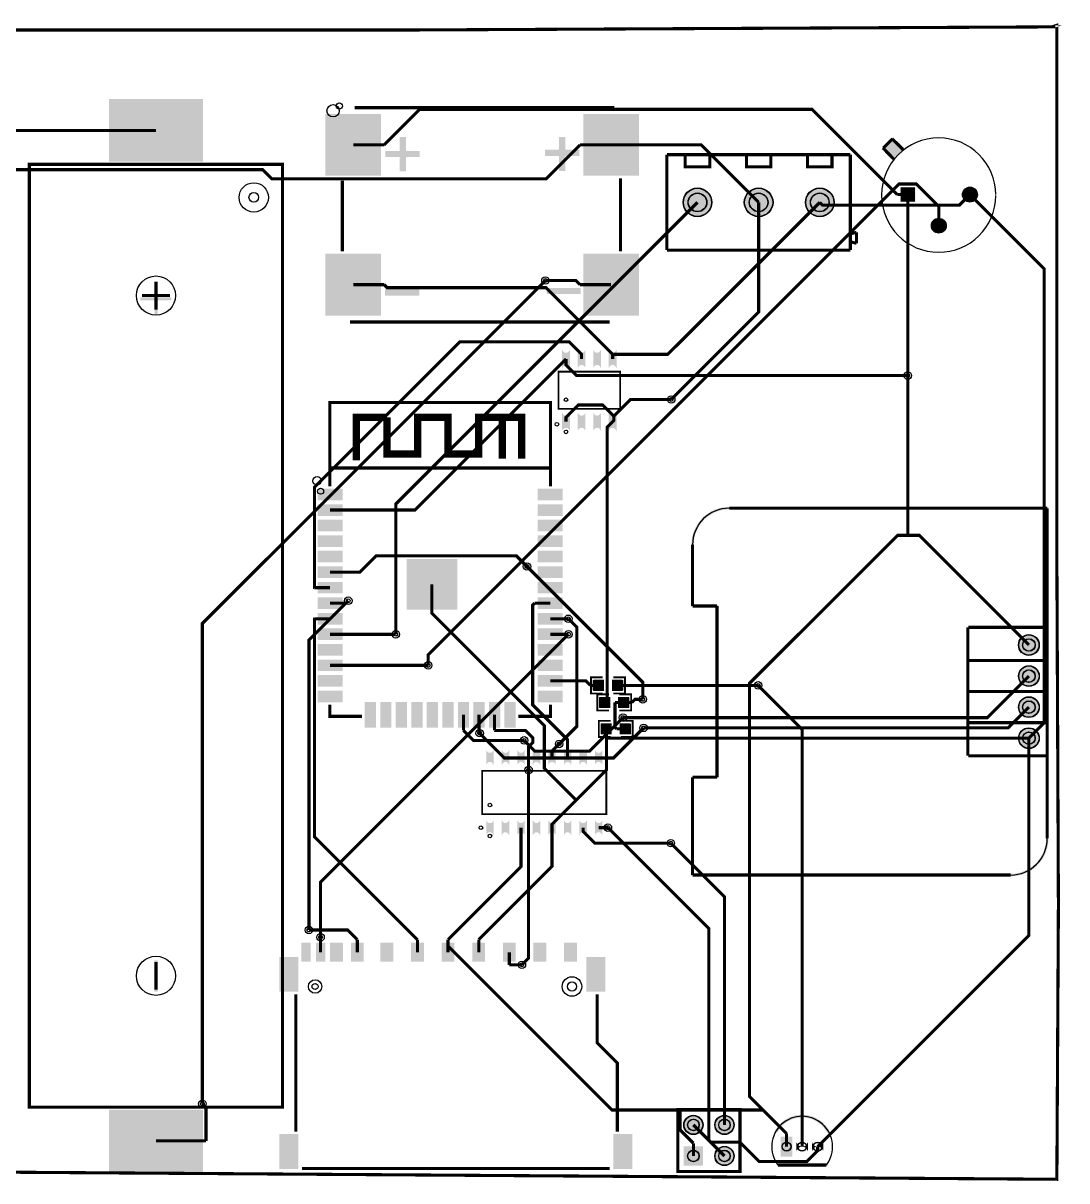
# Model space of a CAD drawing. Header units: millimetres. Extents: x 8 to 180, y -90 to 5.
# Drawn here: x 94.2 to 179.5, y -89.3 to 5.4 of the extents above; entities that cross this region are included whole.
import ezdxf

# ---------------------------------------------------------------- set-up
doc = ezdxf.new("R2010")
doc.units = ezdxf.units.MM
for name, color, linetype, true_color in [('BoardOutLine', 7, 'Continuous', 0xff00ff), ('BottomLayer', 7, 'Continuous', 0x0000ff), ('BottomSolderMaskLayer', 7, 'Continuous', 0xaa00ff), ('Document', 7, 'Continuous', 0xffffff), ('Hole', 7, 'Continuous', 0x222222), ('Multi-Layer', 7, 'Continuous', 0xc0c0c0), ('TopLayer', 7, 'Continuous', 0xff0000), ('TopPasteMaskLayer', 7, 'Continuous', 0x808080), ('TopSilkLayer', 7, 'Continuous', 0xffcc00), ('TopSolderMaskLayer', 7, 'Continuous', 0x800080)]:
    doc.layers.add(name, color=color, linetype=linetype, true_color=true_color)

msp = doc.modelspace()

# ---------------------------------------------------------------- hatches: boundary and pattern name
at = {"layer": 'BottomSolderMaskLayer'}
for points in [[(148.13, -9.271, 1), (150.481, -9.271, 1)], [(153.13, -9.271, 1), (155.481, -9.271, 1)], [(158.13, -9.271, 1), (160.481, -9.271, 1)], [(165.888, -8.026), (167.107, -8.026), (167.107, -9.246), (165.888, -9.246)], [(170.968, -8.636, 1), (172.187, -8.636, 1)], [(168.428, -11.176, 1), (169.647, -11.176, 1)], [(175.552, -45.466, 1), (177.252, -45.466, 1)], [(175.554, -48.006, 1), (177.255, -48.006, 1)], [(175.554, -50.546, 1), (177.255, -50.546, 1)], [(175.554, -53.086, 1), (177.255, -53.086, 1)], [(148.184, -84.709, 1), (149.759, -84.709, 1)], [(150.724, -84.709, 1), (152.299, -84.709, 1)], [(156.116, -85.662), (157.067, -85.662), (157.067, -87.313), (156.116, -87.313)], [(158.337, -86.126, -0.785398), (157.386, -86.126), (157.386, -86.848, -0.785398), (158.337, -86.848)], [(159.607, -86.126, -0.785398), (158.656, -86.126), (158.656, -86.848, -0.785398), (159.607, -86.848)], [(148.184, -86.462), (149.759, -86.462), (149.759, -88.037), (148.184, -88.037)], [(150.724, -87.249, 1), (152.299, -87.249, 1)]]:
    msp.add_hatch(color=256, dxfattribs=at).paths.add_polyline_path(points)
at = {"layer": 'Document'}
for points in [[(124.968, -6.731), (124.968, -3.937), (125.476, -3.937), (125.476, -6.731)], [(137.994, -6.712), (137.994, -3.918), (138.502, -3.918), (138.502, -6.712)], [(164.517, -4.916), (164.567, -4.866), (165.227, -4.206), (165.247, -4.206), (166.057, -5.016), (166.057, -5.026), (165.297, -5.786)], [(123.786, -5.063), (126.58, -5.063), (126.58, -5.571), (123.786, -5.571)], [(136.838, -4.966), (139.632, -4.966), (139.632, -5.474), (136.838, -5.474)], [(105.167, -15.873), (104.913, -15.873), (104.913, -18.413), (105.167, -18.413)], [(106.289, -17.277), (106.289, -17.023), (103.749, -17.023), (103.749, -17.277)], [(123.757, -16.396), (126.551, -16.396), (126.551, -16.904), (123.757, -16.904)], [(136.965, -16.269), (139.759, -16.269), (139.759, -16.777), (136.965, -16.777)], [(177.904, -34.176), (151.903, -34.176), (151.824, -34.177), (151.744, -34.18), (151.664, -34.185), (151.585, -34.193), (151.505, -34.202), (151.426, -34.213), (151.348, -34.226), (151.269, -34.242), (151.191, -34.259), (151.114, -34.278), (151.037, -34.3), (150.961, -34.323), (150.885, -34.348), (150.81, -34.375), (150.735, -34.404), (150.662, -34.436), (150.589, -34.468), (150.517, -34.503), (150.446, -34.54), (150.376, -34.578), (150.307, -34.618), (150.24, -34.66), (150.173, -34.704), (150.107, -34.75), (150.043, -34.797), (149.979, -34.845), (149.918, -34.896), (149.857, -34.948), (149.798, -35.001), (149.74, -35.056), (149.683, -35.112), (149.628, -35.17), (149.575, -35.23), (149.523, -35.29), (149.473, -35.352), (149.424, -35.415), (149.377, -35.48), (149.331, -35.546), (149.288, -35.612), (149.246, -35.68), (149.205, -35.749), (149.167, -35.819), (149.13, -35.89), (149.096, -35.962), (149.063, -36.035), (149.032, -36.108), (149.003, -36.183), (148.975, -36.258), (148.95, -36.333), (148.927, -36.41), (148.906, -36.487), (148.886, -36.564), (148.869, -36.642), (148.854, -36.72), (148.84, -36.799), (148.829, -36.878), (148.82, -36.957), (148.813, -37.037), (148.807, -37.117), (148.804, -37.196), (148.803, -37.276), (148.803, -42.276), (148.804, -42.29), (148.807, -42.304), (148.812, -42.318), (148.819, -42.33), (148.828, -42.342), (148.838, -42.352), (148.849, -42.36), (148.862, -42.367), (148.875, -42.372), (148.889, -42.375), (148.903, -42.376), (150.803, -42.376), (150.803, -56.176), (148.903, -56.176), (148.889, -56.177), (148.875, -56.18), (148.862, -56.185), (148.849, -56.192), (148.838, -56.201), (148.828, -56.211), (148.819, -56.222), (148.812, -56.235), (148.807, -56.248), (148.804, -56.262), (148.803, -56.276), (148.803, -64.276), (148.804, -64.29), (148.807, -64.304), (148.812, -64.318), (148.819, -64.33), (148.828, -64.342), (148.838, -64.352), (148.849, -64.36), (148.862, -64.367), (148.875, -64.372), (148.889, -64.375), (148.903, -64.376), (174.403, -64.376), (174.403, -64.176), (149.053, -64.176), (149.042, -64.175), (149.032, -64.171), (149.022, -64.165), (149.014, -64.157), (149.008, -64.148), (149.005, -64.137), (149.003, -64.126), (149.003, -56.426), (149.005, -56.415), (149.008, -56.404), (149.014, -56.395), (149.022, -56.387), (149.032, -56.381), (149.042, -56.377), (149.053, -56.376), (150.903, -56.376), (150.918, -56.375), (150.932, -56.372), (150.945, -56.367), (150.957, -56.36), (150.969, -56.352), (150.979, -56.342), (150.987, -56.33), (150.994, -56.318), (150.999, -56.304), (151.002, -56.29), (151.003, -56.276), (151.003, -42.326), (151.002, -42.308), (150.999, -42.29), (150.994, -42.273), (150.986, -42.256), (150.977, -42.241), (150.966, -42.227), (150.953, -42.214), (150.939, -42.203), (150.923, -42.193), (150.907, -42.186), (150.889, -42.18), (150.871, -42.177), (150.853, -42.176), (149.053, -42.176), (149.042, -42.175), (149.032, -42.171), (149.022, -42.165), (149.014, -42.157), (149.008, -42.148), (149.005, -42.137), (149.003, -42.126), (149.003, -37.276), (149.004, -37.199), (149.007, -37.122), (149.013, -37.045), (149.02, -36.968), (149.029, -36.891), (149.04, -36.815), (149.054, -36.739), (149.069, -36.663), (149.086, -36.588), (149.106, -36.513), (149.127, -36.439), (149.15, -36.365), (149.175, -36.292), (149.202, -36.22), (149.232, -36.149), (149.263, -36.078), (149.295, -36.008), (149.33, -35.939), (149.367, -35.871), (149.405, -35.804), (149.445, -35.738), (149.487, -35.673), (149.53, -35.609), (149.575, -35.547), (149.622, -35.485), (149.671, -35.425), (149.721, -35.366), (149.773, -35.309), (149.826, -35.253), (149.88, -35.198), (149.936, -35.145), (149.994, -35.094), (150.052, -35.044), (150.113, -34.995), (150.174, -34.948), (150.236, -34.903), (150.3, -34.859), (150.365, -34.818), (150.431, -34.778), (150.498, -34.739), (150.566, -34.703), (150.635, -34.668), (150.705, -34.635), (150.776, -34.604), (150.847, -34.575), (150.92, -34.548), (150.993, -34.523), (151.066, -34.5), (151.14, -34.478), (151.215, -34.459), (151.29, -34.442), (151.366, -34.426), (151.442, -34.413), (151.518, -34.402), (151.595, -34.393), (151.672, -34.385), (151.749, -34.38), (151.826, -34.377), (151.903, -34.376), (177.904, -34.376)], [(178.003, -34.426), (177.803, -34.426), (177.803, -61.276), (177.802, -61.353), (177.799, -61.43), (177.794, -61.507), (177.787, -61.584), (177.778, -61.661), (177.766, -61.737), (177.753, -61.813), (177.738, -61.889), (177.72, -61.964), (177.701, -62.039), (177.68, -62.113), (177.657, -62.187), (177.631, -62.26), (177.604, -62.332), (177.575, -62.404), (177.544, -62.474), (177.511, -62.544), (177.477, -62.613), (177.44, -62.681), (177.402, -62.748), (177.362, -62.814), (177.32, -62.879), (177.276, -62.943), (177.231, -63.006), (177.184, -63.067), (177.136, -63.127), (177.086, -63.186), (177.034, -63.243), (176.981, -63.299), (176.926, -63.354), (176.87, -63.407), (176.813, -63.459), (176.754, -63.509), (176.694, -63.557), (176.633, -63.604), (176.57, -63.649), (176.506, -63.693), (176.442, -63.735), (176.376, -63.775), (176.309, -63.813), (176.241, -63.849), (176.172, -63.884), (176.102, -63.917), (176.031, -63.948), (175.959, -63.977), (175.887, -64.004), (175.814, -64.029), (175.741, -64.053), (175.666, -64.074), (175.592, -64.093), (175.516, -64.111), (175.441, -64.126), (175.365, -64.139), (175.288, -64.15), (175.212, -64.16), (175.135, -64.167), (175.058, -64.172), (174.981, -64.175), (174.903, -64.176), (174.903, -64.376), (174.983, -64.375), (175.063, -64.372), (175.143, -64.367), (175.222, -64.36), (175.301, -64.35), (175.38, -64.339), (175.459, -64.326), (175.537, -64.311), (175.615, -64.293), (175.693, -64.274), (175.77, -64.253), (175.846, -64.229), (175.922, -64.204), (175.997, -64.177), (176.071, -64.148), (176.145, -64.117), (176.217, -64.084), (176.289, -64.049), (176.36, -64.012), (176.43, -63.974), (176.499, -63.934), (176.567, -63.892), (176.634, -63.848), (176.7, -63.803), (176.764, -63.756), (176.827, -63.707), (176.889, -63.657), (176.95, -63.605), (177.009, -63.551), (177.067, -63.496), (177.123, -63.44), (177.178, -63.382), (177.232, -63.323), (177.284, -63.262), (177.334, -63.2), (177.383, -63.137), (177.43, -63.072), (177.475, -63.007), (177.519, -62.94), (177.561, -62.872), (177.601, -62.803), (177.64, -62.733), (177.676, -62.662), (177.711, -62.59), (177.744, -62.518), (177.775, -62.444), (177.804, -62.37), (177.831, -62.295), (177.857, -62.219), (177.88, -62.143), (177.901, -62.066), (177.92, -61.988), (177.938, -61.91), (177.953, -61.832), (177.966, -61.753), (177.978, -61.674), (177.987, -61.595), (177.994, -61.515), (177.999, -61.436), (178.002, -61.356), (178.003, -61.276), (178.003, -61.226), (178.003, -34.476)], [(105.156, -71.262), (104.902, -71.262), (104.902, -73.802), (105.156, -73.802)], [(155.571, -85.327), (155.825, -85.327), (155.859, -85.267), (155.894, -85.207), (155.931, -85.148), (155.969, -85.091), (156.01, -85.035), (156.052, -84.98), (156.096, -84.926), (156.141, -84.874), (156.188, -84.823), (156.236, -84.773), (156.286, -84.725), (156.337, -84.679), (156.39, -84.634), (156.444, -84.59), (156.499, -84.549), (156.555, -84.509), (156.613, -84.47), (156.672, -84.434), (156.731, -84.399), (156.792, -84.366), (156.854, -84.335), (156.917, -84.306), (156.98, -84.278), (157.045, -84.253), (157.11, -84.229), (157.176, -84.208), (157.242, -84.188), (157.309, -84.171), (157.376, -84.155), (157.444, -84.142), (157.513, -84.131), (157.581, -84.121), (157.65, -84.114), (157.719, -84.109), (157.788, -84.106), (157.857, -84.105), (157.927, -84.106), (157.996, -84.109), (158.065, -84.114), (158.133, -84.121), (158.202, -84.131), (158.27, -84.142), (158.338, -84.155), (158.406, -84.171), (158.473, -84.188), (158.539, -84.208), (158.605, -84.229), (158.67, -84.253), (158.734, -84.278), (158.798, -84.306), (158.861, -84.335), (158.922, -84.366), (158.983, -84.399), (159.043, -84.434), (159.102, -84.47), (159.159, -84.509), (159.216, -84.549), (159.271, -84.59), (159.325, -84.634), (159.378, -84.679), (159.429, -84.725), (159.479, -84.773), (159.527, -84.823), (159.574, -84.874), (159.619, -84.926), (159.663, -84.98), (159.705, -85.035), (159.745, -85.091), (159.784, -85.148), (159.821, -85.207), (159.856, -85.267), (159.889, -85.327), (160.143, -85.327), (160.016, -85.073), (159.977, -85.012), (159.936, -84.953), (159.893, -84.894), (159.848, -84.837), (159.802, -84.781), (159.755, -84.726), (159.705, -84.673), (159.655, -84.621), (159.602, -84.571), (159.549, -84.522), (159.494, -84.475), (159.438, -84.429), (159.38, -84.385), (159.321, -84.342), (159.261, -84.301), (159.2, -84.262), (159.138, -84.225), (159.075, -84.189), (159.011, -84.156), (158.945, -84.124), (158.879, -84.094), (158.813, -84.066), (158.745, -84.04), (158.677, -84.015), (158.608, -83.993), (158.538, -83.973), (158.468, -83.954), (158.397, -83.938), (158.326, -83.924), (158.255, -83.911), (158.183, -83.901), (158.111, -83.893), (158.038, -83.887), (157.966, -83.882), (157.894, -83.88), (157.821, -83.88), (157.749, -83.882), (157.676, -83.887), (157.604, -83.893), (157.532, -83.901), (157.46, -83.911), (157.389, -83.924), (157.317, -83.938), (157.247, -83.954), (157.177, -83.973), (157.107, -83.993), (157.038, -84.015), (156.97, -84.04), (156.902, -84.066), (156.835, -84.094), (156.769, -84.124), (156.704, -84.156), (156.64, -84.189), (156.577, -84.225), (156.514, -84.262), (156.453, -84.301), (156.393, -84.342), (156.335, -84.385), (156.277, -84.429), (156.221, -84.475), (156.166, -84.522), (156.112, -84.571), (156.06, -84.621), (156.009, -84.673), (155.96, -84.726), (155.912, -84.781), (155.866, -84.837), (155.822, -84.894), (155.779, -84.953), (155.738, -85.012), (155.698, -85.073)], [(155.956, -87.884), (159.766, -87.884), (159.766, -88.138), (155.956, -88.138)]]:
    msp.add_hatch(color=256, dxfattribs=at).paths.add_polyline_path(points)
at = {"layer": 'Multi-Layer'}
for points in [[(148.155, -9.271, 1), (150.455, -9.271, 1)], [(153.155, -9.271, 1), (155.455, -9.271, 1)], [(158.155, -9.271, 1), (160.455, -9.271, 1)], [(165.913, -8.052), (167.082, -8.052), (167.082, -9.22), (165.913, -9.22)], [(170.993, -8.636, 1), (172.162, -8.636, 1)], [(168.453, -11.176, 1), (169.622, -11.176, 1)], [(175.577, -45.466, 1), (177.227, -45.466, 1)], [(175.58, -48.006, 1), (177.23, -48.006, 1)], [(175.58, -50.546, 1), (177.23, -50.546, 1)], [(175.58, -53.086, 1), (177.23, -53.086, 1)], [(148.209, -84.709, 1), (149.733, -84.709, 1)], [(150.749, -84.709, 1), (152.273, -84.709, 1)], [(156.141, -85.687), (157.041, -85.687), (157.041, -87.287), (156.141, -87.287)], [(158.311, -86.137, -0.785398), (157.411, -86.137), (157.411, -86.837, -0.785398), (158.311, -86.837)], [(159.581, -86.137, -0.785398), (158.681, -86.137), (158.681, -86.837, -0.785398), (159.581, -86.837)], [(148.209, -86.487), (149.733, -86.487), (149.733, -88.011), (148.209, -88.011)], [(150.749, -87.249, 1), (152.273, -87.249, 1)]]:
    msp.add_hatch(color=256, dxfattribs=at).paths.add_polyline_path(points)
at = {"layer": 'TopLayer'}
for points in [[(101.219, -0.851), (108.839, -0.851), (108.839, -5.931), (101.219, -5.931)], [(118.908, -2.072), (123.408, -2.072), (123.408, -7.072), (118.908, -7.072)], [(139.99, -2.072), (144.49, -2.072), (144.49, -7.072), (139.99, -7.072)], [(118.908, -13.502), (123.408, -13.502), (123.408, -18.502), (118.908, -18.502)], [(139.99, -13.502), (144.49, -13.502), (144.49, -18.502), (139.99, -18.502)], [(138.851, -21.34, -0.785398), (138.263, -21.34), (138.263, -22.797, -0.785398), (138.851, -22.797)], [(140.121, -21.34, -0.785398), (139.533, -21.34), (139.533, -22.797, -0.785398), (140.121, -22.797)], [(141.391, -21.34, -0.785398), (140.803, -21.34), (140.803, -22.797, -0.785398), (141.391, -22.797)], [(142.661, -21.34, -0.785398), (142.073, -21.34), (142.073, -22.797, -0.785398), (142.661, -22.797)], [(138.851, -26.48, -0.785398), (138.263, -26.48), (138.263, -27.937, -0.785398), (138.851, -27.937)], [(140.121, -26.48, -0.785398), (139.533, -26.48), (139.533, -27.937, -0.785398), (140.121, -27.937)], [(141.391, -26.48, -0.785398), (140.803, -26.48), (140.803, -27.937, -0.785398), (141.391, -27.937)], [(142.661, -26.48, -0.785398), (142.073, -26.48), (142.073, -27.937, -0.785398), (142.661, -27.937)], [(118.27, -32.709), (120.27, -32.709), (120.27, -33.609), (118.27, -33.609)], [(136.27, -33.609), (138.27, -33.609), (138.27, -32.709), (136.27, -32.709)], [(118.27, -33.979), (120.27, -33.979), (120.27, -34.879), (118.27, -34.879)], [(136.27, -34.879), (138.27, -34.879), (138.27, -33.979), (136.27, -33.979)], [(118.27, -35.249), (120.27, -35.249), (120.27, -36.149), (118.27, -36.149)], [(136.27, -36.149), (138.27, -36.149), (138.27, -35.249), (136.27, -35.249)], [(118.27, -36.519), (120.27, -36.519), (120.27, -37.419), (118.27, -37.419)], [(136.27, -37.419), (138.27, -37.419), (138.27, -36.519), (136.27, -36.519)], [(118.27, -37.789), (120.27, -37.789), (120.27, -38.689), (118.27, -38.689)], [(136.27, -38.689), (138.27, -38.689), (138.27, -37.789), (136.27, -37.789)], [(125.54, -38.449), (129.64, -38.449), (129.64, -42.549), (125.54, -42.549)], [(118.27, -39.059), (120.27, -39.059), (120.27, -39.959), (118.27, -39.959)], [(136.27, -39.959), (138.27, -39.959), (138.27, -39.059), (136.27, -39.059)], [(118.27, -40.329), (120.27, -40.329), (120.27, -41.229), (118.27, -41.229)], [(136.27, -41.229), (138.27, -41.229), (138.27, -40.329), (136.27, -40.329)], [(118.27, -41.599), (120.27, -41.599), (120.27, -42.499), (118.27, -42.499)], [(136.27, -42.499), (138.27, -42.499), (138.27, -41.599), (136.27, -41.599)], [(118.27, -42.869), (120.27, -42.869), (120.27, -43.769), (118.27, -43.769)], [(136.27, -43.769), (138.27, -43.769), (138.27, -42.869), (136.27, -42.869)], [(118.27, -44.139), (120.27, -44.139), (120.27, -45.039), (118.27, -45.039)], [(136.27, -45.039), (138.27, -45.039), (138.27, -44.139), (136.27, -44.139)], [(118.27, -45.409), (120.27, -45.409), (120.27, -46.309), (118.27, -46.309)], [(136.27, -46.309), (138.27, -46.309), (138.27, -45.409), (136.27, -45.409)], [(118.27, -46.679), (120.27, -46.679), (120.27, -47.579), (118.27, -47.579)], [(136.27, -47.579), (138.27, -47.579), (138.27, -46.679), (136.27, -46.679)], [(118.27, -47.949), (120.27, -47.949), (120.27, -48.849), (118.27, -48.849)], [(136.27, -48.849), (138.27, -48.849), (138.27, -47.949), (136.27, -47.949)], [(118.27, -49.219), (120.27, -49.219), (120.27, -50.119), (118.27, -50.119)], [(136.27, -50.119), (138.27, -50.119), (138.27, -49.219), (136.27, -49.219)], [(141.636, -49.2), (141.636, -48.336), (140.83, -48.336), (140.83, -49.2)], [(142.336, -49.2), (142.336, -48.336), (143.143, -48.336), (143.143, -49.2)], [(123.005, -50.169), (123.005, -52.169), (122.105, -52.169), (122.105, -50.169)], [(124.275, -50.169), (124.275, -52.169), (123.375, -52.169), (123.375, -50.169)], [(125.545, -50.169), (125.545, -52.169), (124.645, -52.169), (124.645, -50.169)], [(126.815, -50.169), (126.815, -52.169), (125.915, -52.169), (125.915, -50.169)], [(128.085, -50.169), (128.085, -52.169), (127.185, -52.169), (127.185, -50.169)], [(128.455, -50.169), (128.455, -52.169), (129.355, -52.169), (129.355, -50.169)], [(129.725, -50.169), (129.725, -52.169), (130.625, -52.169), (130.625, -50.169)], [(130.995, -50.169), (130.995, -52.169), (131.895, -52.169), (131.895, -50.169)], [(132.265, -50.169), (132.265, -52.169), (133.165, -52.169), (133.165, -50.169)], [(133.535, -50.169), (133.535, -52.169), (134.435, -52.169), (134.435, -50.169)], [(142.144, -50.597), (142.144, -49.733), (141.338, -49.733), (141.338, -50.597)], [(142.844, -50.597), (142.844, -49.733), (143.651, -49.733), (143.651, -50.597)], [(142.271, -52.756), (142.271, -51.892), (141.465, -51.892), (141.465, -52.756)], [(142.971, -52.756), (142.971, -51.892), (143.778, -51.892), (143.778, -52.756)], [(132.614, -54.066, -0.785398), (132.054, -54.066), (132.054, -55.251, -0.785398), (132.614, -55.251)], [(133.884, -54.066, -0.785398), (133.324, -54.066), (133.324, -55.251, -0.785398), (133.884, -55.251)], [(135.154, -54.066, -0.785398), (134.594, -54.066), (134.594, -55.251, -0.785398), (135.154, -55.251)], [(136.424, -54.066, -0.785398), (135.864, -54.066), (135.864, -55.251, -0.785398), (136.424, -55.251)], [(137.694, -54.066, -0.785398), (137.134, -54.066), (137.134, -55.251, -0.785398), (137.694, -55.251)], [(138.964, -54.066, -0.785398), (138.404, -54.066), (138.404, -55.251, -0.785398), (138.964, -55.251)], [(140.234, -54.066, -0.785398), (139.674, -54.066), (139.674, -55.251, -0.785398), (140.234, -55.251)], [(141.504, -54.066, -0.785398), (140.944, -54.066), (140.944, -55.251, -0.785398), (141.504, -55.251)], [(132.614, -59.811, -0.785398), (132.054, -59.811), (132.054, -60.996, -0.785398), (132.614, -60.996)], [(133.884, -59.811, -0.785398), (133.324, -59.811), (133.324, -60.996, -0.785398), (133.884, -60.996)], [(135.154, -59.811, -0.785398), (134.594, -59.811), (134.594, -60.996, -0.785398), (135.154, -60.996)], [(136.424, -59.811, -0.785398), (135.864, -59.811), (135.864, -60.996, -0.785398), (136.424, -60.996)], [(137.694, -59.811, -0.785398), (137.134, -59.811), (137.134, -60.996, -0.785398), (137.694, -60.996)], [(138.964, -59.811, -0.785398), (138.404, -59.811), (138.404, -60.996, -0.785398), (138.964, -60.996)], [(140.234, -59.811, -0.785398), (139.674, -59.811), (139.674, -60.996, -0.785398), (140.234, -60.996)], [(141.504, -59.811, -0.785398), (140.944, -59.811), (140.944, -60.996, -0.785398), (141.504, -60.996)], [(116.94, -69.84), (117.64, -69.84), (117.64, -71.34), (116.94, -71.34)], [(118.14, -69.84), (118.84, -69.84), (118.84, -71.34), (118.14, -71.34)], [(119.29, -69.84), (120.29, -69.84), (120.29, -71.34), (119.29, -71.34)], [(120.99, -69.84), (121.99, -69.84), (121.99, -71.34), (120.99, -71.34)], [(123.41, -69.84), (124.41, -69.84), (124.41, -71.34), (123.41, -71.34)], [(125.91, -69.84), (126.91, -69.84), (126.91, -71.34), (125.91, -71.34)], [(128.41, -69.84), (129.41, -69.84), (129.41, -71.34), (128.41, -71.34)], [(130.92, -69.84), (131.92, -69.84), (131.92, -71.34), (130.92, -71.34)], [(133.42, -69.84), (134.42, -69.84), (134.42, -71.34), (133.42, -71.34)], [(135.92, -69.84), (136.92, -69.84), (136.92, -71.34), (135.92, -71.34)], [(138.42, -69.84), (139.42, -69.84), (139.42, -71.34), (138.42, -71.34)], [(115.14, -70.99), (116.64, -70.99), (116.64, -73.79), (115.14, -73.79)], [(140.24, -70.99), (141.74, -70.99), (141.74, -73.79), (140.24, -73.79)], [(101.219, -83.477), (108.839, -83.477), (108.839, -88.557), (101.219, -88.557)], [(115.14, -85.49), (116.64, -85.49), (116.64, -88.29), (115.14, -88.29)], [(142.44, -85.49), (143.94, -85.49), (143.94, -88.29), (142.44, -88.29)]]:
    msp.add_hatch(color=256, dxfattribs=at).paths.add_polyline_path(points)
at = {"layer": 'TopPasteMaskLayer'}
for points in [[(101.219, -0.851), (108.839, -0.851), (108.839, -5.931), (101.219, -5.931)], [(118.908, -2.072), (123.408, -2.072), (123.408, -7.072), (118.908, -7.072)], [(139.99, -2.072), (144.49, -2.072), (144.49, -7.072), (139.99, -7.072)], [(118.908, -13.502), (123.408, -13.502), (123.408, -18.502), (118.908, -18.502)], [(139.99, -13.502), (144.49, -13.502), (144.49, -18.502), (139.99, -18.502)], [(138.851, -21.34, -0.785398), (138.263, -21.34), (138.263, -22.797, -0.785398), (138.851, -22.797)], [(140.121, -21.34, -0.785398), (139.533, -21.34), (139.533, -22.797, -0.785398), (140.121, -22.797)], [(141.391, -21.34, -0.785398), (140.803, -21.34), (140.803, -22.797, -0.785398), (141.391, -22.797)], [(142.661, -21.34, -0.785398), (142.073, -21.34), (142.073, -22.797, -0.785398), (142.661, -22.797)], [(138.851, -26.48, -0.785398), (138.263, -26.48), (138.263, -27.937, -0.785398), (138.851, -27.937)], [(140.121, -26.48, -0.785398), (139.533, -26.48), (139.533, -27.937, -0.785398), (140.121, -27.937)], [(141.391, -26.48, -0.785398), (140.803, -26.48), (140.803, -27.937, -0.785398), (141.391, -27.937)], [(142.661, -26.48, -0.785398), (142.073, -26.48), (142.073, -27.937, -0.785398), (142.661, -27.937)], [(118.27, -32.709), (120.27, -32.709), (120.27, -33.609), (118.27, -33.609)], [(136.27, -33.609), (138.27, -33.609), (138.27, -32.709), (136.27, -32.709)], [(118.27, -33.979), (120.27, -33.979), (120.27, -34.879), (118.27, -34.879)], [(136.27, -34.879), (138.27, -34.879), (138.27, -33.979), (136.27, -33.979)], [(118.27, -35.249), (120.27, -35.249), (120.27, -36.149), (118.27, -36.149)], [(136.27, -36.149), (138.27, -36.149), (138.27, -35.249), (136.27, -35.249)], [(118.27, -36.519), (120.27, -36.519), (120.27, -37.419), (118.27, -37.419)], [(136.27, -37.419), (138.27, -37.419), (138.27, -36.519), (136.27, -36.519)], [(118.27, -37.789), (120.27, -37.789), (120.27, -38.689), (118.27, -38.689)], [(136.27, -38.689), (138.27, -38.689), (138.27, -37.789), (136.27, -37.789)], [(125.54, -38.449), (129.64, -38.449), (129.64, -42.549), (125.54, -42.549)], [(118.27, -39.059), (120.27, -39.059), (120.27, -39.959), (118.27, -39.959)], [(136.27, -39.959), (138.27, -39.959), (138.27, -39.059), (136.27, -39.059)], [(118.27, -40.329), (120.27, -40.329), (120.27, -41.229), (118.27, -41.229)], [(136.27, -41.229), (138.27, -41.229), (138.27, -40.329), (136.27, -40.329)], [(118.27, -41.599), (120.27, -41.599), (120.27, -42.499), (118.27, -42.499)], [(136.27, -42.499), (138.27, -42.499), (138.27, -41.599), (136.27, -41.599)], [(118.27, -42.869), (120.27, -42.869), (120.27, -43.769), (118.27, -43.769)], [(136.27, -43.769), (138.27, -43.769), (138.27, -42.869), (136.27, -42.869)], [(118.27, -44.139), (120.27, -44.139), (120.27, -45.039), (118.27, -45.039)], [(136.27, -45.039), (138.27, -45.039), (138.27, -44.139), (136.27, -44.139)], [(118.27, -45.409), (120.27, -45.409), (120.27, -46.309), (118.27, -46.309)], [(136.27, -46.309), (138.27, -46.309), (138.27, -45.409), (136.27, -45.409)], [(118.27, -46.679), (120.27, -46.679), (120.27, -47.579), (118.27, -47.579)], [(136.27, -47.579), (138.27, -47.579), (138.27, -46.679), (136.27, -46.679)], [(118.27, -47.949), (120.27, -47.949), (120.27, -48.849), (118.27, -48.849)], [(136.27, -48.849), (138.27, -48.849), (138.27, -47.949), (136.27, -47.949)], [(118.27, -49.219), (120.27, -49.219), (120.27, -50.119), (118.27, -50.119)], [(136.27, -50.119), (138.27, -50.119), (138.27, -49.219), (136.27, -49.219)], [(140.791, -49.218), (141.591, -49.218), (141.641, -49.168), (141.641, -48.94), (141.271, -48.94), (141.271, -48.61), (141.641, -48.61), (141.641, -48.368), (141.591, -48.318), (140.791, -48.318), (140.741, -48.368), (140.741, -49.168)], [(143.181, -48.318), (142.381, -48.318), (142.331, -48.368), (142.331, -48.596), (142.701, -48.596), (142.701, -48.926), (142.331, -48.926), (142.331, -49.168), (142.381, -49.218), (143.181, -49.218), (143.231, -49.168), (143.231, -48.368)], [(123.005, -50.169), (123.005, -52.169), (122.105, -52.169), (122.105, -50.169)], [(124.275, -50.169), (124.275, -52.169), (123.375, -52.169), (123.375, -50.169)], [(125.545, -50.169), (125.545, -52.169), (124.645, -52.169), (124.645, -50.169)], [(126.815, -50.169), (126.815, -52.169), (125.915, -52.169), (125.915, -50.169)], [(128.085, -50.169), (128.085, -52.169), (127.185, -52.169), (127.185, -50.169)], [(128.455, -50.169), (128.455, -52.169), (129.355, -52.169), (129.355, -50.169)], [(129.725, -50.169), (129.725, -52.169), (130.625, -52.169), (130.625, -50.169)], [(130.995, -50.169), (130.995, -52.169), (131.895, -52.169), (131.895, -50.169)], [(132.265, -50.169), (132.265, -52.169), (133.165, -52.169), (133.165, -50.169)], [(133.535, -50.169), (133.535, -52.169), (134.435, -52.169), (134.435, -50.169)], [(141.299, -50.615), (142.099, -50.615), (142.149, -50.565), (142.149, -50.337), (141.779, -50.337), (141.779, -50.007), (142.149, -50.007), (142.149, -49.765), (142.099, -49.715), (141.299, -49.715), (141.249, -49.765), (141.249, -50.565)], [(143.689, -49.715), (142.889, -49.715), (142.839, -49.765), (142.839, -49.993), (143.209, -49.993), (143.209, -50.323), (142.839, -50.323), (142.839, -50.565), (142.889, -50.615), (143.689, -50.615), (143.739, -50.565), (143.739, -49.765)], [(141.426, -52.774), (142.226, -52.774), (142.276, -52.724), (142.276, -52.496), (141.906, -52.496), (141.906, -52.166), (142.276, -52.166), (142.276, -51.924), (142.226, -51.874), (141.426, -51.874), (141.376, -51.924), (141.376, -52.724)], [(143.816, -51.874), (143.016, -51.874), (142.966, -51.924), (142.966, -52.152), (143.336, -52.152), (143.336, -52.482), (142.966, -52.482), (142.966, -52.724), (143.016, -52.774), (143.816, -52.774), (143.866, -52.724), (143.866, -51.924)], [(132.614, -54.066, -0.785398), (132.054, -54.066), (132.054, -55.251, -0.785398), (132.614, -55.251)], [(133.884, -54.066, -0.785398), (133.324, -54.066), (133.324, -55.251, -0.785398), (133.884, -55.251)], [(135.154, -54.066, -0.785398), (134.594, -54.066), (134.594, -55.251, -0.785398), (135.154, -55.251)], [(136.424, -54.066, -0.785398), (135.864, -54.066), (135.864, -55.251, -0.785398), (136.424, -55.251)], [(137.694, -54.066, -0.785398), (137.134, -54.066), (137.134, -55.251, -0.785398), (137.694, -55.251)], [(138.964, -54.066, -0.785398), (138.404, -54.066), (138.404, -55.251, -0.785398), (138.964, -55.251)], [(140.234, -54.066, -0.785398), (139.674, -54.066), (139.674, -55.251, -0.785398), (140.234, -55.251)], [(141.504, -54.066, -0.785398), (140.944, -54.066), (140.944, -55.251, -0.785398), (141.504, -55.251)], [(132.614, -59.811, -0.785398), (132.054, -59.811), (132.054, -60.996, -0.785398), (132.614, -60.996)], [(133.884, -59.811, -0.785398), (133.324, -59.811), (133.324, -60.996, -0.785398), (133.884, -60.996)], [(135.154, -59.811, -0.785398), (134.594, -59.811), (134.594, -60.996, -0.785398), (135.154, -60.996)], [(136.424, -59.811, -0.785398), (135.864, -59.811), (135.864, -60.996, -0.785398), (136.424, -60.996)], [(137.694, -59.811, -0.785398), (137.134, -59.811), (137.134, -60.996, -0.785398), (137.694, -60.996)], [(138.964, -59.811, -0.785398), (138.404, -59.811), (138.404, -60.996, -0.785398), (138.964, -60.996)], [(140.234, -59.811, -0.785398), (139.674, -59.811), (139.674, -60.996, -0.785398), (140.234, -60.996)], [(141.504, -59.811, -0.785398), (140.944, -59.811), (140.944, -60.996, -0.785398), (141.504, -60.996)], [(116.94, -69.84), (117.64, -69.84), (117.64, -71.34), (116.94, -71.34)], [(118.14, -69.84), (118.84, -69.84), (118.84, -71.34), (118.14, -71.34)], [(119.29, -69.84), (120.29, -69.84), (120.29, -71.34), (119.29, -71.34)], [(120.99, -69.84), (121.99, -69.84), (121.99, -71.34), (120.99, -71.34)], [(123.41, -69.84), (124.41, -69.84), (124.41, -71.34), (123.41, -71.34)], [(125.91, -69.84), (126.91, -69.84), (126.91, -71.34), (125.91, -71.34)], [(128.41, -69.84), (129.41, -69.84), (129.41, -71.34), (128.41, -71.34)], [(130.92, -69.84), (131.92, -69.84), (131.92, -71.34), (130.92, -71.34)], [(133.42, -69.84), (134.42, -69.84), (134.42, -71.34), (133.42, -71.34)], [(135.92, -69.84), (136.92, -69.84), (136.92, -71.34), (135.92, -71.34)], [(138.42, -69.84), (139.42, -69.84), (139.42, -71.34), (138.42, -71.34)], [(115.14, -70.99), (116.64, -70.99), (116.64, -73.79), (115.14, -73.79)], [(140.24, -70.99), (141.74, -70.99), (141.74, -73.79), (140.24, -73.79)], [(101.219, -83.477), (108.839, -83.477), (108.839, -88.557), (101.219, -88.557)], [(115.14, -85.49), (116.64, -85.49), (116.64, -88.29), (115.14, -88.29)], [(142.44, -85.49), (143.94, -85.49), (143.94, -88.29), (142.44, -88.29)]]:
    msp.add_hatch(color=256, dxfattribs=at).paths.add_polyline_path(points)
at = {"layer": 'TopSolderMaskLayer'}
for points in [[(101.194, -0.826), (108.865, -0.826), (108.865, -5.956), (101.194, -5.956)], [(118.883, -2.047), (123.433, -2.047), (123.433, -7.097), (118.883, -7.097)], [(139.965, -2.047), (144.515, -2.047), (144.515, -7.097), (139.965, -7.097)], [(148.13, -9.271, 1), (150.481, -9.271, 1)], [(153.13, -9.271, 1), (155.481, -9.271, 1)], [(158.13, -9.271, 1), (160.481, -9.271, 1)], [(165.888, -8.026), (167.107, -8.026), (167.107, -9.246), (165.888, -9.246)], [(170.968, -8.636, 1), (172.187, -8.636, 1)], [(168.428, -11.176, 1), (169.647, -11.176, 1)], [(118.883, -13.477), (123.433, -13.477), (123.433, -18.527), (118.883, -18.527)], [(139.965, -13.477), (144.515, -13.477), (144.515, -18.527), (139.965, -18.527)], [(138.877, -21.321, -0.785398), (138.238, -21.321), (138.238, -22.815, -0.785398), (138.877, -22.815)], [(140.147, -21.321, -0.785398), (139.508, -21.321), (139.508, -22.815, -0.785398), (140.147, -22.815)], [(141.417, -21.321, -0.785398), (140.778, -21.321), (140.778, -22.815, -0.785398), (141.417, -22.815)], [(142.687, -21.321, -0.785398), (142.048, -21.321), (142.048, -22.815, -0.785398), (142.687, -22.815)], [(138.877, -26.461, -0.785398), (138.238, -26.461), (138.238, -27.955, -0.785398), (138.877, -27.955)], [(140.147, -26.461, -0.785398), (139.508, -26.461), (139.508, -27.955, -0.785398), (140.147, -27.955)], [(141.417, -26.461, -0.785398), (140.778, -26.461), (140.778, -27.955, -0.785398), (141.417, -27.955)], [(142.687, -26.461, -0.785398), (142.048, -26.461), (142.048, -27.955, -0.785398), (142.687, -27.955)], [(118.245, -32.684), (120.295, -32.684), (120.295, -33.634), (118.245, -33.634)], [(136.245, -33.634), (138.295, -33.634), (138.295, -32.684), (136.245, -32.684)], [(118.245, -33.954), (120.295, -33.954), (120.295, -34.904), (118.245, -34.904)], [(136.245, -34.904), (138.295, -34.904), (138.295, -33.954), (136.245, -33.954)], [(118.245, -35.224), (120.295, -35.224), (120.295, -36.174), (118.245, -36.174)], [(136.245, -36.174), (138.295, -36.174), (138.295, -35.224), (136.245, -35.224)], [(118.245, -36.494), (120.295, -36.494), (120.295, -37.444), (118.245, -37.444)], [(136.245, -37.444), (138.295, -37.444), (138.295, -36.494), (136.245, -36.494)], [(118.245, -37.764), (120.295, -37.764), (120.295, -38.714), (118.245, -38.714)], [(136.245, -38.714), (138.295, -38.714), (138.295, -37.764), (136.245, -37.764)], [(125.515, -38.424), (129.665, -38.424), (129.665, -42.574), (125.515, -42.574)], [(118.245, -39.034), (120.295, -39.034), (120.295, -39.984), (118.245, -39.984)], [(136.245, -39.984), (138.295, -39.984), (138.295, -39.034), (136.245, -39.034)], [(118.245, -40.304), (120.295, -40.304), (120.295, -41.254), (118.245, -41.254)], [(136.245, -41.254), (138.295, -41.254), (138.295, -40.304), (136.245, -40.304)], [(118.245, -41.574), (120.295, -41.574), (120.295, -42.524), (118.245, -42.524)], [(136.245, -42.524), (138.295, -42.524), (138.295, -41.574), (136.245, -41.574)], [(118.245, -42.844), (120.295, -42.844), (120.295, -43.794), (118.245, -43.794)], [(136.245, -43.794), (138.295, -43.794), (138.295, -42.844), (136.245, -42.844)], [(118.245, -44.114), (120.295, -44.114), (120.295, -45.064), (118.245, -45.064)], [(136.245, -45.064), (138.295, -45.064), (138.295, -44.114), (136.245, -44.114)], [(118.245, -45.384), (120.295, -45.384), (120.295, -46.334), (118.245, -46.334)], [(136.245, -46.334), (138.295, -46.334), (138.295, -45.384), (136.245, -45.384)], [(175.552, -45.466, 1), (177.252, -45.466, 1)], [(118.245, -46.654), (120.295, -46.654), (120.295, -47.604), (118.245, -47.604)], [(136.245, -47.604), (138.295, -47.604), (138.295, -46.654), (136.245, -46.654)], [(175.554, -48.006, 1), (177.255, -48.006, 1)], [(118.245, -47.924), (120.295, -47.924), (120.295, -48.874), (118.245, -48.874)], [(136.245, -48.874), (138.295, -48.874), (138.295, -47.924), (136.245, -47.924)], [(118.245, -49.194), (120.295, -49.194), (120.295, -50.144), (118.245, -50.144)], [(136.245, -50.144), (138.295, -50.144), (138.295, -49.194), (136.245, -49.194)], [(141.662, -49.226), (141.662, -48.311), (140.804, -48.311), (140.804, -49.226)], [(142.311, -49.226), (142.311, -48.311), (143.168, -48.311), (143.168, -49.226)], [(123.017, -50.114), (123.017, -52.225), (122.094, -52.225), (122.094, -50.114)], [(124.287, -50.114), (124.287, -52.225), (123.364, -52.225), (123.364, -50.114)], [(125.557, -50.114), (125.557, -52.225), (124.634, -52.225), (124.634, -50.114)], [(126.827, -50.114), (126.827, -52.225), (125.904, -52.225), (125.904, -50.114)], [(128.097, -50.114), (128.097, -52.225), (127.174, -52.225), (127.174, -50.114)], [(128.444, -50.114), (128.444, -52.225), (129.367, -52.225), (129.367, -50.114)], [(129.714, -50.114), (129.714, -52.225), (130.637, -52.225), (130.637, -50.114)], [(130.984, -50.114), (130.984, -52.225), (131.907, -52.225), (131.907, -50.114)], [(132.254, -50.114), (132.254, -52.225), (133.177, -52.225), (133.177, -50.114)], [(133.524, -50.114), (133.524, -52.225), (134.447, -52.225), (134.447, -50.114)], [(142.17, -50.623), (142.17, -49.708), (141.312, -49.708), (141.312, -50.623)], [(142.819, -50.623), (142.819, -49.708), (143.676, -49.708), (143.676, -50.623)], [(175.554, -50.546, 1), (177.255, -50.546, 1)], [(142.297, -52.782), (142.297, -51.867), (141.439, -51.867), (141.439, -52.782)], [(142.946, -52.782), (142.946, -51.867), (143.803, -51.867), (143.803, -52.782)], [(175.554, -53.086, 1), (177.255, -53.086, 1)], [(132.64, -54.049, -0.785398), (132.029, -54.049), (132.029, -55.268, -0.785398), (132.64, -55.268)], [(133.91, -54.049, -0.785398), (133.299, -54.049), (133.299, -55.268, -0.785398), (133.91, -55.268)], [(135.18, -54.049, -0.785398), (134.569, -54.049), (134.569, -55.268, -0.785398), (135.18, -55.268)], [(136.45, -54.049, -0.785398), (135.839, -54.049), (135.839, -55.268, -0.785398), (136.45, -55.268)], [(137.72, -54.049, -0.785398), (137.109, -54.049), (137.109, -55.268, -0.785398), (137.72, -55.268)], [(138.99, -54.049, -0.785398), (138.379, -54.049), (138.379, -55.268, -0.785398), (138.99, -55.268)], [(140.26, -54.049, -0.785398), (139.649, -54.049), (139.649, -55.268, -0.785398), (140.26, -55.268)], [(141.53, -54.049, -0.785398), (140.919, -54.049), (140.919, -55.268, -0.785398), (141.53, -55.268)], [(132.64, -59.794, -0.785398), (132.029, -59.794), (132.029, -61.013, -0.785398), (132.64, -61.013)], [(133.91, -59.794, -0.785398), (133.299, -59.794), (133.299, -61.013, -0.785398), (133.91, -61.013)], [(135.18, -59.794, -0.785398), (134.569, -59.794), (134.569, -61.013, -0.785398), (135.18, -61.013)], [(136.45, -59.794, -0.785398), (135.839, -59.794), (135.839, -61.013, -0.785398), (136.45, -61.013)], [(137.72, -59.794, -0.785398), (137.109, -59.794), (137.109, -61.013, -0.785398), (137.72, -61.013)], [(138.99, -59.794, -0.785398), (138.379, -59.794), (138.379, -61.013, -0.785398), (138.99, -61.013)], [(140.26, -59.794, -0.785398), (139.649, -59.794), (139.649, -61.013, -0.785398), (140.26, -61.013)], [(141.53, -59.794, -0.785398), (140.919, -59.794), (140.919, -61.013, -0.785398), (141.53, -61.013)], [(116.915, -69.815), (117.665, -69.815), (117.665, -71.365), (116.915, -71.365)], [(118.115, -69.815), (118.865, -69.815), (118.865, -71.365), (118.115, -71.365)], [(119.265, -69.815), (120.315, -69.815), (120.315, -71.365), (119.265, -71.365)], [(120.965, -69.815), (122.015, -69.815), (122.015, -71.365), (120.965, -71.365)], [(123.385, -69.815), (124.435, -69.815), (124.435, -71.365), (123.385, -71.365)], [(125.885, -69.815), (126.935, -69.815), (126.935, -71.365), (125.885, -71.365)], [(128.385, -69.815), (129.435, -69.815), (129.435, -71.365), (128.385, -71.365)], [(130.895, -69.815), (131.945, -69.815), (131.945, -71.365), (130.895, -71.365)], [(133.395, -69.815), (134.445, -69.815), (134.445, -71.365), (133.395, -71.365)], [(135.895, -69.815), (136.945, -69.815), (136.945, -71.365), (135.895, -71.365)], [(138.395, -69.815), (139.445, -69.815), (139.445, -71.365), (138.395, -71.365)], [(115.115, -70.965), (116.665, -70.965), (116.665, -73.815), (115.115, -73.815)], [(140.215, -70.965), (141.765, -70.965), (141.765, -73.815), (140.215, -73.815)], [(101.194, -83.452), (108.865, -83.452), (108.865, -88.583), (101.194, -88.583)], [(148.184, -84.709, 1), (149.759, -84.709, 1)], [(150.724, -84.709, 1), (152.299, -84.709, 1)], [(115.115, -85.465), (116.665, -85.465), (116.665, -88.315), (115.115, -88.315)], [(142.415, -85.465), (143.965, -85.465), (143.965, -88.315), (142.415, -88.315)], [(156.116, -85.662), (157.067, -85.662), (157.067, -87.313), (156.116, -87.313)], [(158.337, -86.126, -0.785398), (157.386, -86.126), (157.386, -86.848, -0.785398), (158.337, -86.848)], [(159.607, -86.126, -0.785398), (158.656, -86.126), (158.656, -86.848, -0.785398), (159.607, -86.848)], [(148.184, -86.462), (149.759, -86.462), (149.759, -88.037), (148.184, -88.037)], [(150.724, -87.249, 1), (152.299, -87.249, 1)]]:
    msp.add_hatch(color=256, dxfattribs=at).paths.add_polyline_path(points)

# ---------------------------------------------------------------- linework, layer by layer
at = {"layer": 'BoardOutLine', "const_width": 0.254}
msp.add_lwpolyline([(8.509, 4.826), (126.238, 4.826), (178.562, 5.08), (178.308, 5.08), (178.689, 5.207), (178.689, -38.354), (178.816, -66.675), (178.689, -89.154), (8.001, -88.001), (8.509, 4.699)], dxfattribs=at)
at = {"layer": 'BottomLayer', "const_width": 0.254}
for points in [[(169.037, -11.176), (169.037, -9.605), (167.203, -7.771), (165.781, -7.771), (127.29, -46.262), (127.29, -47.129)], [(166.497, -23.437), (166.497, -8.636)], [(171.577, -8.636), (177.659, -14.718), (177.659, -51.831), (176.405, -53.086)], [(149.305, -9.271), (124.637, -33.939), (124.637, -44.589)], [(154.305, -9.271), (154.305, -18.243), (147.159, -25.389)], [(136.872, -15.658), (108.823, -43.707), (108.823, -82.983)], [(166.497, -36.501), (166.497, -23.437)], [(166.497, -36.501), (165.66, -36.501), (153.563, -48.597), (153.563, -82.379), (156.591, -85.407)], [(176.402, -45.466), (167.437, -36.501), (166.497, -36.501)], [(144.834, -49.906), (144.834, -48.515), (135.364, -39.045)], [(120.754, -41.845), (117.539, -45.059), (117.539, -68.77)], [(137.998, -53.557), (139.445, -52.11), (139.445, -44.018), (138.746, -43.319)], [(118.49, -69.362), (118.49, -64.856), (138.758, -44.589)], [(157.861, -86.487), (157.861, -52.362), (154.267, -48.768)], [(143.219, -51.404), (140.469, -54.154), (136.019, -54.154), (135.131, -53.266)], [(144.897, -52.245), (142.436, -54.706), (133.523, -54.706), (131.498, -52.68)], [(176.405, -53.086), (176.405, -69.214), (159.131, -86.487)], [(135.496, -55.69), (135.496, -71.074), (134.95, -71.62)], [(151.511, -87.249), (150.241, -85.979), (150.241, -68.662), (141.983, -60.404)], [(151.511, -84.709), (151.511, -66.059), (147.125, -61.673)], [(156.591, -86.487), (156.591, -85.407)]]:
    msp.add_lwpolyline(points, dxfattribs=at)
at = {"layer": 'BottomSolderMaskLayer'}
for centre, radius in [((149.305, -9.271), 1.175), ((149.305, -9.271), 0.767), ((154.305, -9.271), 1.175), ((154.305, -9.271), 0.767), ((159.305, -9.271), 1.175), ((159.305, -9.271), 0.767), ((166.497, -8.636), 0.371), ((171.577, -8.636), 0.61), ((171.577, -8.636), 0.371), ((169.037, -11.176), 0.61), ((169.037, -11.176), 0.371), ((176.402, -45.466), 0.85), ((176.402, -45.466), 0.515), ((176.405, -48.006), 0.85), ((176.405, -48.006), 0.515), ((176.405, -50.546), 0.85), ((176.405, -50.546), 0.515), ((176.405, -53.086), 0.85), ((176.405, -53.086), 0.515), ((148.971, -84.709), 0.787), ((148.971, -84.709), 0.472), ((151.511, -84.709), 0.787), ((151.511, -84.709), 0.472), ((156.591, -86.487), 0.37), ((157.861, -86.487), 0.37), ((159.131, -86.487), 0.37), ((148.971, -87.249), 0.472), ((151.511, -87.249), 0.787), ((151.511, -87.249), 0.472)]:
    msp.add_circle(centre, radius, dxfattribs=at)
at = {"layer": 'Document', "const_width": 0.254}
for points in [[(148.307, -5.371), (148.307, -6.371), (150.307, -6.371), (150.307, -5.371)], [(153.307, -5.371), (153.307, -6.371), (155.307, -6.371), (155.307, -5.371)], [(158.307, -5.371), (158.307, -6.371), (160.307, -6.371), (160.307, -5.371)], [(162.305, -11.72), (161.805, -11.841)], [(162.305, -11.72), (162.305, -12.62)], [(162.305, -12.62), (161.805, -12.491)]]:
    msp.add_lwpolyline(points, dxfattribs=at)
at = {"layer": 'Document'}
for centre, radius in [((119.507, -1.778), 0.5), ((113.029, -8.864), 0.393), ((138.557, -28.038), 0.15), ((118.49, -32.887), 0.25), ((132.334, -61.081), 0.15), ((118.04, -73.39), 0.25), ((139.04, -73.39), 0.375)]:
    msp.add_circle(centre, radius, dxfattribs=at)
at = {"layer": 'Hole'}
for centre in [(136.872, -15.658), (166.497, -23.437), (147.159, -25.389), (135.364, -39.045), (120.754, -41.845), (138.746, -43.319), (124.637, -44.589), (138.758, -44.589), (127.29, -47.129), (154.267, -48.768), (144.834, -49.906), (143.219, -51.404), (131.498, -52.68), (144.897, -52.245), (135.131, -53.266), (137.998, -53.557), (135.496, -55.69), (141.983, -60.404), (147.125, -61.673), (117.539, -68.77), (118.49, -69.362), (134.95, -71.62), (108.823, -82.983)]:
    msp.add_circle(centre, 0.152, dxfattribs=at)
at = {"layer": 'Multi-Layer'}
for centre, radius in [((113.029, -8.864), 1.2), ((149.305, -9.271), 1.15), ((154.305, -9.271), 1.15), ((159.305, -9.271), 1.15), ((166.497, -8.636), 0.356), ((171.577, -8.636), 0.584), ((171.577, -8.636), 0.356), ((149.305, -9.271), 0.75), ((154.305, -9.271), 0.75), ((159.305, -9.271), 0.75), ((169.037, -11.176), 0.584), ((169.037, -11.176), 0.356), ((136.872, -15.658), 0.305), ((166.497, -23.437), 0.305), ((147.159, -25.389), 0.305), ((135.364, -39.045), 0.305), ((120.754, -41.845), 0.305), ((138.746, -43.319), 0.305), ((124.637, -44.589), 0.305), ((138.758, -44.589), 0.305), ((176.402, -45.466), 0.825), ((176.402, -45.466), 0.5), ((127.29, -47.129), 0.305), ((176.405, -48.006), 0.825), ((176.405, -48.006), 0.5), ((154.267, -48.768), 0.305), ((144.834, -49.906), 0.305), ((176.405, -50.546), 0.825), ((176.405, -50.546), 0.5), ((143.219, -51.404), 0.305), ((144.897, -52.245), 0.305), ((131.498, -52.68), 0.305), ((135.131, -53.266), 0.305), ((176.405, -53.086), 0.825), ((176.405, -53.086), 0.5), ((137.998, -53.557), 0.305), ((135.496, -55.69), 0.305), ((141.983, -60.404), 0.305), ((147.125, -61.673), 0.305), ((117.539, -68.77), 0.305), ((118.49, -69.362), 0.305), ((134.95, -71.62), 0.305), ((118.04, -73.39), 0.55), ((139.04, -73.39), 0.8), ((108.823, -82.983), 0.305), ((148.971, -84.709), 0.762), ((148.971, -84.709), 0.457), ((151.511, -84.709), 0.762), ((151.511, -84.709), 0.457), ((156.591, -86.487), 0.35), ((157.861, -86.487), 0.35), ((159.131, -86.487), 0.35), ((148.971, -87.249), 0.457), ((151.511, -87.249), 0.762), ((151.511, -87.249), 0.457)]:
    msp.add_circle(centre, radius, dxfattribs=at)
at = {"layer": 'TopLayer', "const_width": 0.254}
for points in [[(123.688, -4.572), (126.595, -1.665), (158.663, -1.665), (165.633, -8.636)], [(23.14, -3.01), (26.723, -6.593), (113.75, -6.593), (114.51, -7.353), (136.93, -7.353), (139.711, -4.572)], [(105.029, -3.391), (87.529, -3.391), (87.402, -3.518)], [(121.158, -4.572), (123.688, -4.572)], [(140.976, -4.572), (139.711, -4.572)], [(140.976, -4.572), (142.24, -4.572)], [(142.24, -4.572), (149.606, -4.572), (154.305, -9.271)], [(171.577, -8.636), (170.712, -9.501), (159.535, -9.501), (159.305, -9.271)], [(166.497, -8.636), (165.633, -8.636)], [(159.305, -9.271), (146.881, -21.695), (142.367, -21.695)], [(121.158, -16.002), (123.688, -16.002)], [(123.688, -16.002), (123.929, -16.244), (136.916, -16.244), (142.367, -21.695)], [(136.872, -15.658), (139.367, -15.658), (139.711, -16.002)], [(142.24, -16.002), (139.711, -16.002)], [(139.827, -22.068), (139.827, -21.679), (138.833, -20.684), (129.875, -20.684), (117.989, -32.569), (117.989, -40.778), (117.991, -40.779)], [(142.367, -21.695), (142.367, -22.068)], [(119.27, -34.429), (126.196, -34.429), (138.557, -22.068)], [(138.557, -22.068), (138.557, -22.573), (139.421, -23.437), (166.497, -23.437)], [(147.159, -25.389), (143.835, -25.389), (142.463, -26.761)], [(138.557, -27.208), (138.557, -26.841), (139.559, -25.839), (141.541, -25.839), (142.463, -26.761)], [(141.741, -50.165), (141.917, -49.989), (141.917, -27.658), (142.367, -27.208)], [(142.463, -26.761), (142.463, -27.113), (142.367, -27.208)], [(119.27, -39.509), (121.693, -39.509), (123.034, -38.168), (134.487, -38.168), (135.364, -39.045)], [(119.27, -40.779), (117.991, -40.779)], [(127.59, -40.499), (127.59, -42.868), (136.779, -52.057), (136.779, -55.555), (139.377, -58.153)], [(119.27, -42.049), (120.55, -42.049)], [(120.754, -41.845), (120.55, -42.049)], [(138.684, -54.659), (138.684, -53.211), (135.826, -50.353), (135.826, -42.213), (135.991, -42.049)], [(137.27, -42.049), (135.991, -42.049)], [(126.41, -69.56), (117.989, -61.139), (117.989, -43.32), (117.991, -43.319)], [(119.27, -43.319), (117.991, -43.319)], [(137.27, -43.319), (138.55, -43.319)], [(138.55, -43.319), (138.746, -43.319)], [(119.27, -44.589), (124.637, -44.589)], [(137.27, -44.589), (138.55, -44.589)], [(138.55, -44.589), (138.758, -44.589)], [(127.29, -47.129), (119.27, -47.129)], [(137.27, -48.399), (140.181, -48.399), (140.55, -48.768)], [(143.219, -51.404), (173.007, -51.404), (176.405, -48.006)], [(141.233, -48.768), (140.55, -48.768)], [(154.267, -48.768), (142.74, -48.768)], [(143.248, -50.165), (142.565, -50.165)], [(142.565, -50.165), (142.565, -52.197), (142.692, -52.324)], [(143.248, -50.165), (143.93, -50.165)], [(144.834, -49.906), (144.19, -49.906), (143.93, -50.165)], [(130.175, -51.169), (130.175, -52.449)], [(131.445, -51.169), (131.445, -52.628), (131.498, -52.68)], [(132.715, -51.169), (132.715, -52.449)], [(144.897, -52.245), (174.706, -52.245), (176.405, -50.546)], [(130.175, -52.449), (130.993, -53.266), (135.131, -53.266)], [(135.496, -55.69), (135.496, -53.792), (135.84, -53.448), (135.84, -53.062), (135.229, -52.45), (132.717, -52.45), (132.715, -52.449)], [(139.377, -58.153), (141.868, -55.662), (141.868, -53.086)], [(141.868, -53.086), (141.868, -52.324)], [(176.405, -53.086), (141.868, -53.086)], [(143.375, -52.324), (142.692, -52.324)], [(137.998, -53.557), (137.414, -54.14), (137.414, -54.659)], [(137.414, -60.404), (137.414, -60.116), (139.377, -58.153)], [(128.91, -69.56), (134.874, -63.596), (134.874, -60.404)], [(131.42, -69.56), (137.414, -63.566), (137.414, -60.404)], [(139.954, -60.404), (139.954, -60.71), (140.917, -61.673), (147.125, -61.673)], [(141.224, -60.404), (141.983, -60.404)], [(121.49, -69.56), (120.7, -68.77), (117.539, -68.77)], [(118.49, -69.362), (118.49, -70.59)], [(121.49, -70.59), (121.49, -69.56)], [(126.41, -70.59), (126.41, -69.56)], [(128.91, -70.075), (128.91, -69.56)], [(128.91, -70.59), (128.91, -70.075)], [(128.91, -70.075), (142.325, -83.489), (147.883, -83.489)], [(131.42, -70.59), (131.42, -69.56)], [(133.92, -70.59), (133.92, -71.62)], [(133.92, -71.62), (134.95, -71.62)], [(109.119, -86.017), (109.119, -83.279), (108.823, -82.983)], [(148.971, -86.208), (147.883, -85.119), (147.883, -83.489)], [(147.883, -83.489), (154.673, -83.489), (156.591, -85.407)], [(148.971, -84.709), (150.386, -86.123), (152.763, -86.123), (154.334, -87.695), (158.258, -87.695), (159.131, -86.822), (159.131, -86.487)], [(105.029, -86.017), (109.119, -86.017)], [(148.971, -87.249), (148.971, -86.208)], [(156.591, -86.487), (156.591, -85.407)]]:
    msp.add_lwpolyline(points, dxfattribs=at)
at = {"layer": 'TopSilkLayer'}
for points, const_width in [([(121.285, -1.524), (142.494, -1.524)], 0.254), ([(164.463, -4.823), (165.349, -5.72)], 0.254), ([(164.497, -4.836), (165.254, -4.077)], 0.254), ([(165.22, -4.064), (166.116, -4.953)], 0.254), ([(146.805, -5.371), (146.805, -13.171)], 0.254), ([(146.805, -5.371), (161.805, -5.371)], 0.254), ([(148.307, -5.371), (148.307, -6.371), (150.307, -6.371), (150.307, -5.371)], 0.254), ([(153.307, -5.371), (153.307, -6.371), (155.307, -6.371), (155.307, -5.371)], 0.254), ([(158.307, -5.371), (158.307, -6.371), (160.307, -6.371), (160.307, -5.371)], 0.254), ([(161.805, -5.371), (161.805, -13.171)], 0.254), ([(120.269, -13.271), (120.269, -7.493)], 0.254), ([(143.002, -7.303), (143.002, -13.271)], 0.254), ([(162.305, -11.72), (161.805, -11.841)], 0.254), ([(162.305, -11.72), (162.305, -12.62)], 0.254), ([(161.805, -13.171), (146.805, -13.171)], 0.254), ([(162.305, -12.62), (161.805, -12.491)], 0.254), ([(105.029, -15.748), (105.029, -18.034)], 0.254), ([(106.172, -16.891), (103.886, -16.891)], 0.254), ([(142.113, -19.05), (120.904, -19.05)], 0.254), ([(119.253, -26.095), (119.253, -25.629), (137.29, -25.629), (137.29, -26.095)], 0.254), ([(119.253, -26.095), (119.253, -32.478)], 0.254), ([(137.287, -26.095), (137.287, -32.478)], 0.254), ([(123.92, -26.859), (121.42, -26.859), (121.42, -30.359)], 0.6), ([(134.92, -30.227), (134.92, -26.86), (131.42, -26.86), (131.42, -29.86), (128.92, -29.86), (128.92, -26.86), (126.421, -26.86), (126.421, -29.86), (123.919, -29.86), (123.919, -26.86)], 0.6), ([(133.35, -26.86), (133.35, -30.227)], 0.6), ([(119.253, -30.995), (137.287, -30.995)], 0.254), ([(177.904, -34.277), (151.905, -34.277)], 0.254), ([(177.904, -34.277), (177.904, -61.274)], 0.254), ([(148.904, -37.274), (148.904, -42.274)], 0.254), ([(148.904, -42.274), (150.903, -42.274)], 0.254), ([(150.903, -42.273), (150.903, -56.274)], 0.254), ([(171.405, -44.024), (171.403, -52.377), (171.405, -54.523)], 0.254), ([(177.905, -44.024), (171.452, -44.024)], 0.254), ([(171.452, -46.734), (177.802, -46.734)], 0.254), ([(141.56, -49.429), (140.601, -49.429), (140.601, -48.107), (141.56, -48.107)], 0.152), ([(142.412, -49.429), (143.371, -49.429), (143.371, -48.107), (142.412, -48.107)], 0.152), ([(177.905, -49.274), (171.452, -49.274)], 0.254), ([(142.068, -50.826), (141.109, -50.826), (141.109, -49.504), (142.068, -49.504)], 0.152), ([(142.92, -50.826), (143.879, -50.826), (143.879, -49.504), (142.92, -49.504)], 0.152), ([(119.253, -50.35), (119.253, -51.295), (121.874, -51.295)], 0.254), ([(134.666, -51.295), (137.287, -51.295), (137.287, -50.35)], 0.254), ([(142.195, -52.985), (141.236, -52.985), (141.236, -51.664), (142.195, -51.664)], 0.152), ([(143.047, -52.985), (144.006, -52.985), (144.006, -51.664), (143.047, -51.664)], 0.152), ([(171.452, -51.814), (177.802, -51.814)], 0.254), ([(171.452, -54.523), (177.906, -54.523)], 0.254), ([(148.904, -56.274), (148.904, -64.277)], 0.254), ([(148.905, -56.274), (150.904, -56.274)], 0.254), ([(174.905, -64.277), (148.905, -64.277)], 0.254), ([(105.029, -71.374), (105.029, -73.66)], 0.254), ([(116.459, -74.021), (116.459, -85.259)], 0.254), ([(141.097, -74.021), (141.097, -77.989), (142.748, -79.64), (142.748, -85.259)], 0.254), ([(159.841, -87.987), (155.881, -87.987)], 0.254), ([(116.967, -88.276), (142.113, -88.276)], 0.254)]:
    msp.add_lwpolyline(points, dxfattribs=dict(at, const_width=const_width))
for points, const_width in [([(94.679, -6.16), (115.38, -6.16), (115.38, -83.249), (94.679, -83.249), (94.679, -6.16)], 0.254), ([(137.936, -26.159), (137.936, -23.117), (142.988, -23.117), (142.988, -26.159), (137.936, -26.159)], 0.152), ([(131.703, -59.303), (131.703, -55.76), (141.855, -55.76), (141.855, -59.303), (131.703, -59.303)], 0.152), ([(147.701, -83.439), (152.781, -83.439), (152.781, -88.519), (147.701, -88.519), (147.701, -83.439)], 0.254)]:
    msp.add_lwpolyline(points, close=True, dxfattribs=dict(at, const_width=const_width))
for centre, radius in [((120.015, -1.397), 0.254), ((105.029, -16.891), 1.6), ((138.557, -25.407), 0.15), ((137.811, -27.41), 0.15), ((118.2, -32.037), 0.342), ((132.334, -58.55), 0.15), ((131.602, -60.404), 0.15), ((105.029, -72.517), 1.6)]:
    msp.add_circle(centre, radius, dxfattribs=at)
for centre, radius, start, end in [((169.032, -8.677), 4.674, 0.49823, 359.50177), ((151.904, -37.275), 3, 90, 179.99612), ((174.906, -61.275), 3, 270, 359.99468), ((157.861, -86.49), 2.484, 322.8995, 217.1005)]:
    msp.add_arc(centre, radius, start, end, dxfattribs=at)
at = {"layer": 'TopSolderMaskLayer'}
for centre, radius in [((149.305, -9.271), 1.175), ((149.305, -9.271), 0.767), ((154.305, -9.271), 1.175), ((154.305, -9.271), 0.767), ((159.305, -9.271), 1.175), ((159.305, -9.271), 0.767), ((166.497, -8.636), 0.371), ((171.577, -8.636), 0.61), ((171.577, -8.636), 0.371), ((169.037, -11.176), 0.61), ((169.037, -11.176), 0.371), ((176.402, -45.466), 0.85), ((176.402, -45.466), 0.515), ((176.405, -48.006), 0.85), ((176.405, -48.006), 0.515), ((176.405, -50.546), 0.85), ((176.405, -50.546), 0.515), ((176.405, -53.086), 0.85), ((176.405, -53.086), 0.515), ((148.971, -84.709), 0.787), ((148.971, -84.709), 0.472), ((151.511, -84.709), 0.787), ((151.511, -84.709), 0.472), ((156.591, -86.487), 0.37), ((157.861, -86.487), 0.37), ((159.131, -86.487), 0.37), ((148.971, -87.249), 0.472), ((151.511, -87.249), 0.787), ((151.511, -87.249), 0.472)]:
    msp.add_circle(centre, radius, dxfattribs=at)

doc.saveas('drawing.dxf')
